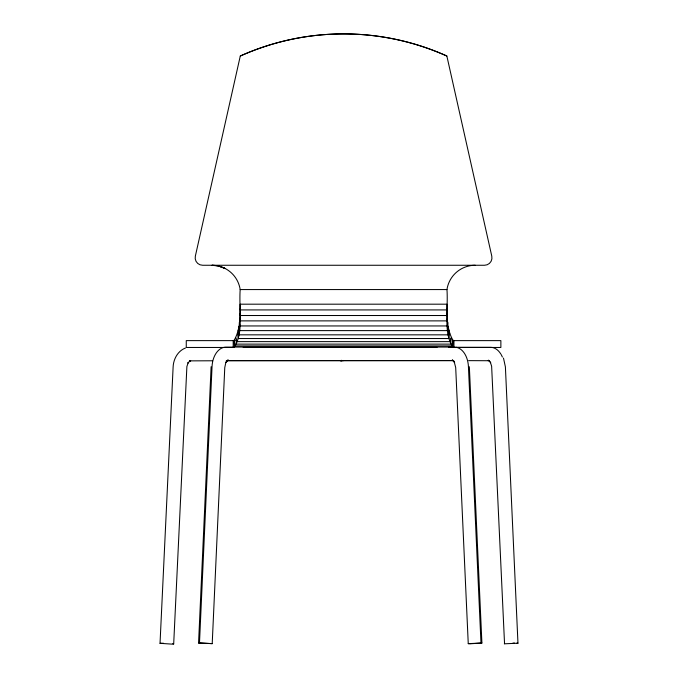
<?xml version="1.0" encoding="UTF-8"?>
<svg xmlns="http://www.w3.org/2000/svg" width="678" height="678" viewBox="0 0 678 678"><rect width="100%" height="100%" fill="white"/><g stroke="black" fill="none" stroke-linecap="round" stroke-linejoin="round"><path stroke-width="1.02" d="M475.193 265.259A28.544 28.501 0 0 0 446.963 289.565C448.158 306.109 444.285 325.364 452.997 340.322L453.938 340.627L453.938 347.467L500.873 347.467L500.873 340.627L452.98 340.627M235.215 340.627L186.264 340.627L186.264 347.467L233.198 347.467L233.198 340.627L234.13 340.322C242.843 325.364 238.978 306.109 240.173 289.565A28.544 28.501 0 0 0 211.943 265.259L218.647 266.056L224.977 268.403L218.647 266.056M469.345 366.73L481.905 643.024L470.261 643.778L468.252 643.642L455.701 367.629L454.218 361.789L454.633 362.527L452.387 360.026L453.387 360.738L452.15 360.23L453.429 360.552L227.037 360.552L228.316 360.23L227.079 360.738L228.079 360.026L225.774 362.764L224.765 367.629L212.214 643.642L198.561 643.024L211.121 366.73M198.561 643.024L199.485 642.905L212.044 366.544A20.764 13.865 -89.8 0 1 225.63 347.144L234.063 347.144M212.536 360.781L189.493 360.874L190.671 360.73L189.332 361.23L190.281 360.679L187.899 363.061L188.298 362.425L186.891 366.493L173.687 643.973L171.678 644.1L160.033 643.329L173.119 367.018C173.424 359.145 177.797 350.916 185.45 348.026M233.198 347.467L234.359 347.06C242.334 334.686 239.732 318.279 240.181 304.185L446.946 304.185C447.404 318.279 444.793 334.686 452.777 347.06L453.938 347.467M448.183 334.839L449.633 333.229L448.887 338.525L238.241 338.525L237.503 333.229L238.944 334.839L448.183 334.839L448.955 330.127M448.353 326.567L447.616 330.618L239.52 330.618L238.775 326.567M447.853 322.626L447.183 325.949L239.953 325.949L239.275 322.626M447.463 318.346L446.895 320.88L240.241 320.88L239.673 318.346M240.283 56.02L195.332 256.199A7.466 7.441 0 0 0 202.62 265.259L484.516 265.259A7.466 7.441 0 0 0 491.796 256.199L446.853 56.02A251.394 250.513 0 0 0 240.283 56.02A252.199 252.199 0 0 1 446.853 56.02M447.175 313.795L446.76 315.516L240.376 315.516L239.961 313.795M447.005 309.049L446.777 309.922L240.359 309.922L240.131 309.049M468.252 643.642L481.905 643.024M468.617 360.637L489.491 360.73L488.211 360.408L489.448 360.916L488.448 360.204L490.694 362.705L490.279 361.967L491.635 366.281L504.542 643.727M503.483 358.069L505.398 366.908L517.967 643.202L504.313 643.82M160.033 643.329L163.457 643.227M226.274 360.781L453.802 360.637M512.89 643.117L514.543 643.075M199.485 642.905L212.214 643.642M240.173 289.565L446.963 289.565M448.514 347.144L454.836 347.144A20.764 13.865 89.8 0 1 468.422 366.544L480.982 642.905M456.125 347.322L490.897 347.322A20.764 13.865 89.8 0 1 501 354.306M243.216 347.467L436.996 347.467M517.043 643.083L517.967 643.202M172.78 643.778L173.687 643.973M238.181 330.127L238.944 334.839M341.449 360.781A6.831 4.746 -90 0 1 340.229 360.459M342.678 360.459A6.831 4.746 -90 0 1 340.237 360.637M343.966 360.493A6.831 4.907 -90 0 1 341.441 360.315M501.364 354.958A20.764 13.865 89.8 0 1 502.373 357.052M452.997 340.322L452.777 347.06L234.359 347.06L234.13 340.322L235.461 345.941L451.675 345.941L452.997 340.322M451.209 337.907L450.65 344.119L236.486 344.119L235.919 337.907L237.419 341.636L449.717 341.636L451.209 337.907M226.24 361.789L225.833 362.527L226.316 361.747"/></g></svg>
